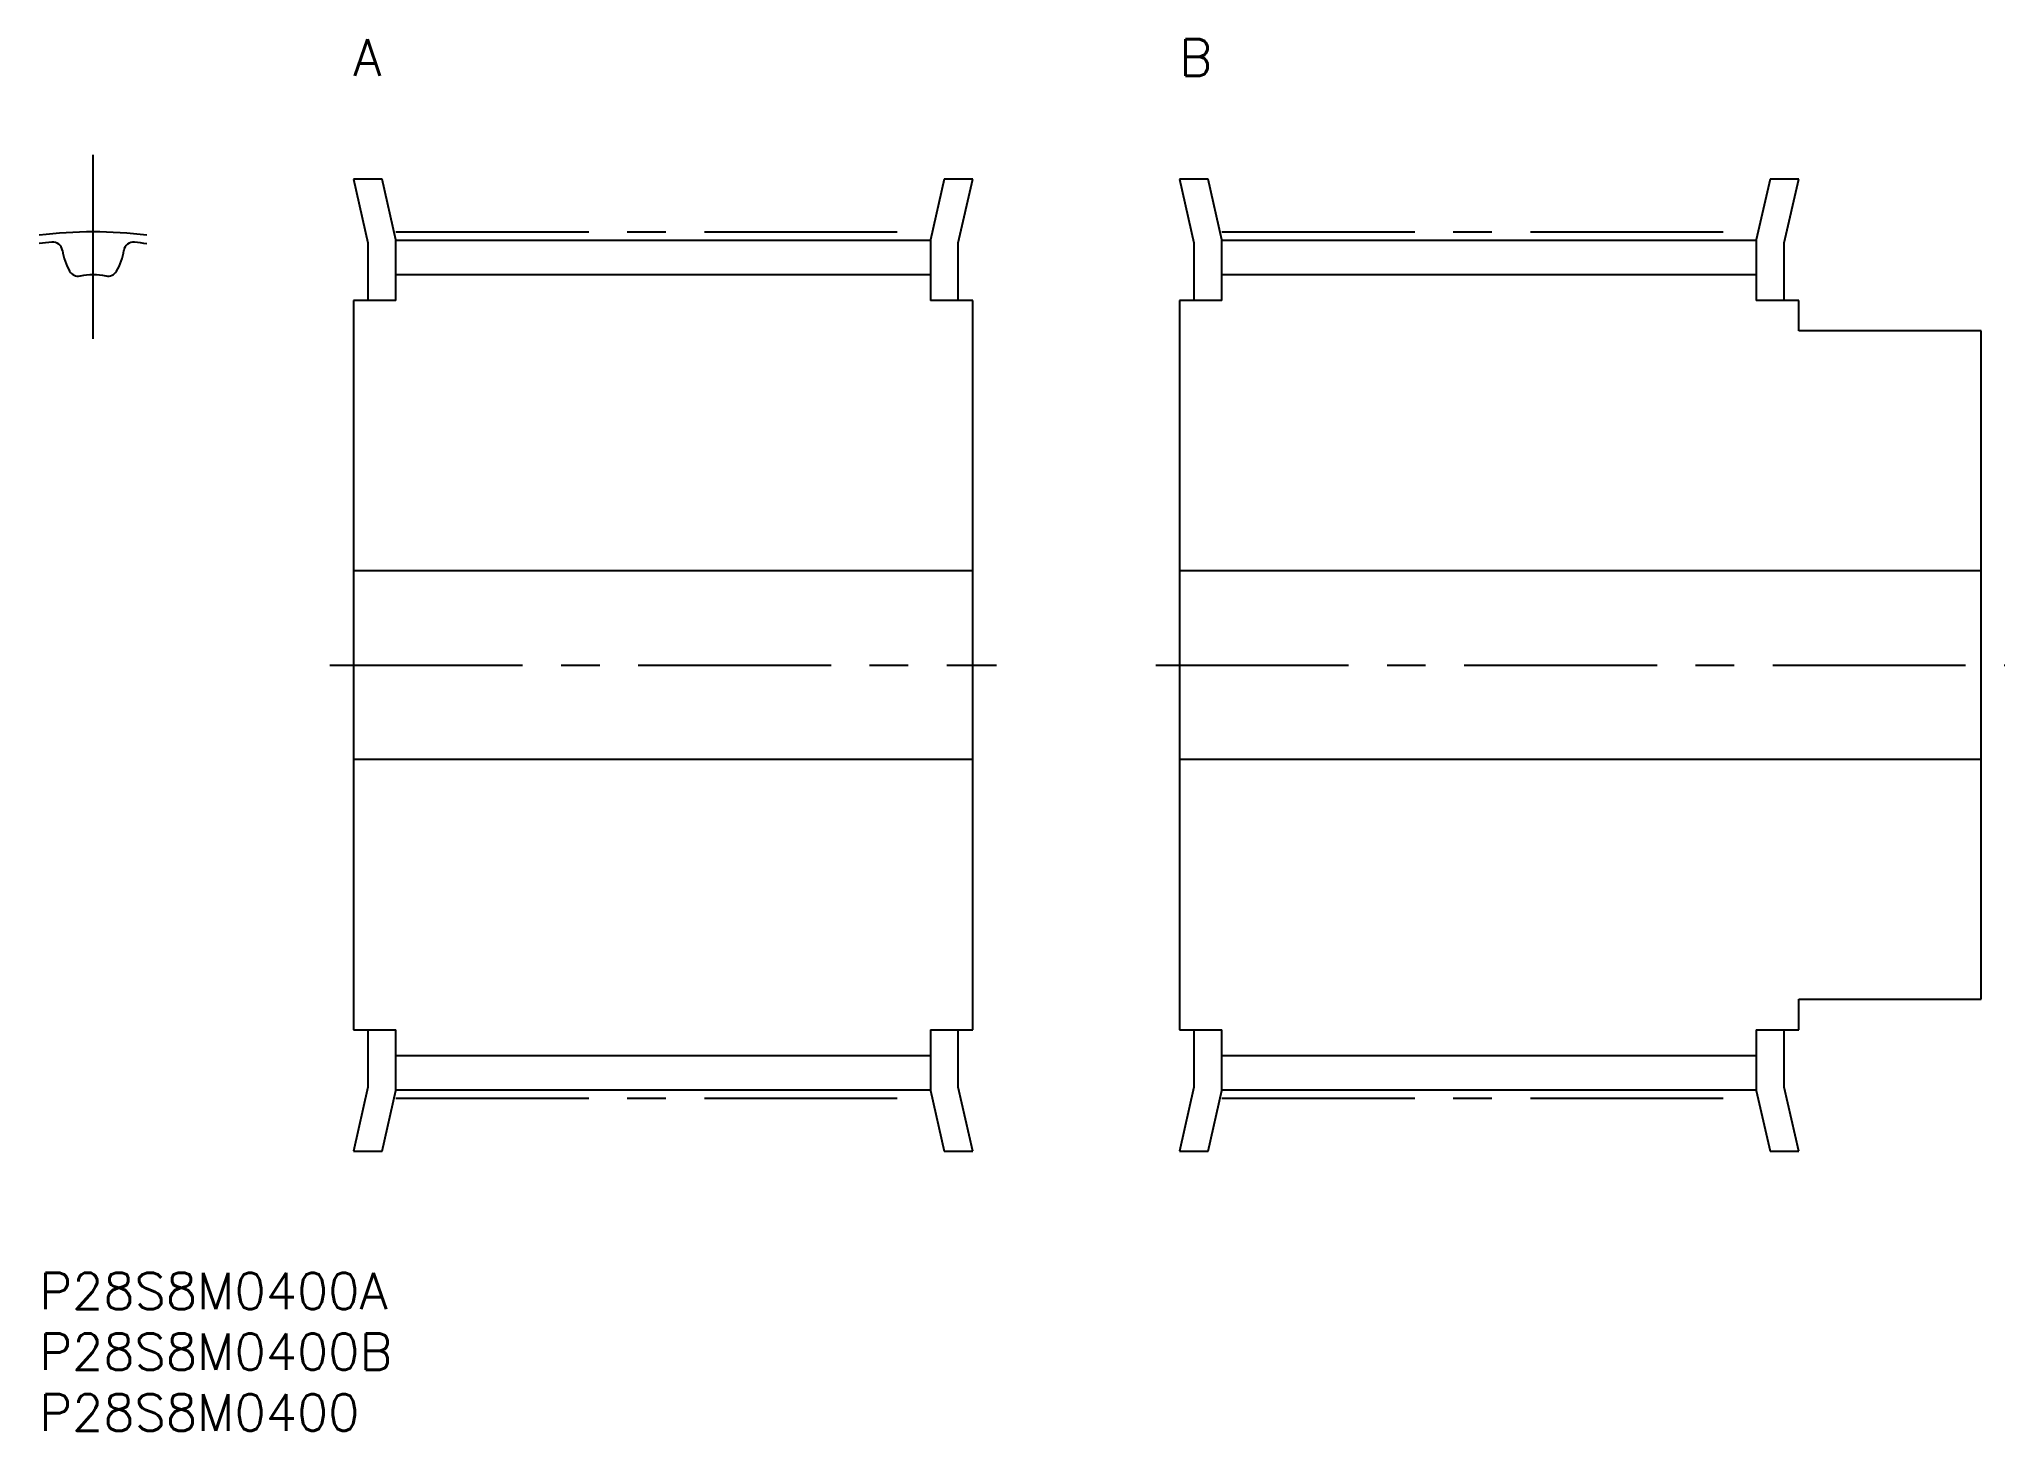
# Model space of a CAD drawing. Extents: x 0 to 162, y -13 to 102.
import ezdxf

# ---------------------------------------------------------------- set-up
doc = ezdxf.new("R2010")
doc.units = 0
doc.header["$LTSCALE"] = 0.5
doc.linetypes.add('CENTER', pattern=[50.8, 31.75, -6.35, 6.35, -6.35])
for name, color, linetype in [('MSM_CENTER', 1, 'CENTER'), ('MSM_CONTINUOUS', 7, 'CONTINUOUS'), ('MSM_PART_NUMBER', 7, 'CONTINUOUS')]:
    doc.layers.add(name, color=color, linetype=linetype)
doc.styles.get("Standard").update_dxf_attribs({"font": 'txt.shx', "height": 3, "bigfont": 'bigfont.shx'})

# ---------------------------------------------------------------- blocks, each defined once
blk = doc.blocks.new('*U31')
at = {"layer": 'MSM_PART_NUMBER'}
blk.add_text('P28S8M0400A', height=3, dxfattribs=at).set_placement((0, -3))
blk = doc.blocks.new('*U32')
at = {"layer": 'MSM_PART_NUMBER'}
blk.add_text('P28S8M0400B', height=3, dxfattribs=at).set_placement((0, -8))
blk = doc.blocks.new('*U33')
at = {"layer": 'MSM_PART_NUMBER'}
blk.add_text('P28S8M0400', height=3, dxfattribs=at).set_placement((0, -13))
blk = doc.blocks.new('*U34')
at = {"layer": 'MSM_PART_NUMBER'}
blk.add_text('A', height=3, dxfattribs=at).set_placement((25.86, 98.5))
blk = doc.blocks.new('*U35')
at = {"layer": 'MSM_PART_NUMBER'}
blk.add_text('B', height=3, dxfattribs=at).set_placement((93.86, 98.5))

msp = doc.modelspace()

# ---------------------------------------------------------------- linework, layer by layer
at = {"layer": 'MSM_CENTER'}
for p, q in [((4.43, 76.85), (4.43, 92)), ((29.36, 85.65), (73.36, 85.65)), ((97.36, 85.65), (141.36, 85.65)), ((23.91, 50), (78.81, 50)), ((91.91, 50), (161.81, 50)), ((29.36, 14.35), (73.36, 14.35)), ((97.36, 14.35), (141.36, 14.35))]:
    msp.add_line(p, q, dxfattribs=at)
msp.add_arc((4.43, 50), 35.65, 82.864, 97.136, dxfattribs=at)
at = {"layer": 'MSM_CONTINUOUS'}
for p, q in [((28.22, 90), (25.86, 90)), ((25.86, 90), (27.06, 84.74)), ((29.36, 85), (28.22, 90)), ((74.5, 90), (73.36, 85)), ((76.86, 90), (74.5, 90)), ((75.66, 84.74), (76.86, 90)), ((96.22, 90), (93.86, 90)), ((93.86, 90), (95.06, 84.74)), ((97.36, 85), (96.22, 90)), ((142.5, 90), (141.36, 85)), ((144.86, 90), (142.5, 90)), ((143.66, 84.74), (144.86, 90)), ((27.06, 84.74), (27.06, 80)), ((29.36, 80), (29.36, 85)), ((29.36, 84.96), (73.36, 84.96)), ((73.36, 85), (73.36, 80)), ((75.66, 80), (75.66, 84.74)), ((95.06, 84.74), (95.06, 80)), ((97.36, 80), (97.36, 85)), ((97.36, 84.96), (141.36, 84.96)), ((141.36, 85), (141.36, 80)), ((143.66, 80), (143.66, 84.74)), ((73.36, 82.13), (29.36, 82.13)), ((141.36, 82.13), (97.36, 82.13)), ((25.86, 80), (25.86, 20)), ((29.36, 80), (25.86, 80)), ((76.86, 80), (73.36, 80)), ((76.86, 20), (76.86, 80)), ((93.86, 80), (93.86, 20)), ((97.36, 80), (93.86, 80)), ((144.86, 80), (141.36, 80)), ((144.86, 77.5), (144.86, 80)), ((159.86, 77.5), (144.86, 77.5)), ((159.86, 22.5), (159.86, 77.5)), ((76.86, 57.75), (25.86, 57.75)), ((159.86, 57.75), (93.86, 57.75)), ((25.86, 42.25), (76.86, 42.25)), ((93.86, 42.25), (159.86, 42.25)), ((144.86, 20), (144.86, 22.5)), ((144.86, 22.5), (159.86, 22.5)), ((25.86, 20), (29.36, 20)), ((27.06, 20), (27.06, 15.26)), ((29.36, 15), (29.36, 20)), ((73.36, 20), (73.36, 15)), ((73.36, 20), (76.86, 20)), ((75.66, 15.26), (75.66, 20)), ((93.86, 20), (97.36, 20)), ((95.06, 20), (95.06, 15.26)), ((97.36, 15), (97.36, 20)), ((141.36, 20), (141.36, 15)), ((141.36, 20), (144.86, 20)), ((143.66, 15.26), (143.66, 20)), ((29.36, 17.87), (73.36, 17.87)), ((97.36, 17.87), (141.36, 17.87)), ((27.06, 15.26), (25.86, 10)), ((28.22, 10), (29.36, 15)), ((29.36, 15.04), (73.36, 15.04)), ((73.36, 15), (74.5, 10)), ((76.86, 10), (75.66, 15.26)), ((95.06, 15.26), (93.86, 10)), ((96.22, 10), (97.36, 15)), ((97.36, 15.04), (141.36, 15.04)), ((141.36, 15), (142.5, 10)), ((144.86, 10), (143.66, 15.26)), ((25.86, 10), (28.22, 10)), ((74.5, 10), (76.86, 10)), ((93.86, 10), (96.22, 10)), ((142.5, 10), (144.86, 10))]:
    msp.add_line(p, q, dxfattribs=at)
for centre, radius, start, end in [((4.43, 50), 34.97, 95.5806, 97.2766), ((1.11, 84), 0.8, 9.2255, 95.5806), ((7.75, 84), 0.8, 84.4194, 170.7745), ((4.43, 50), 34.96, 82.7234, 84.4194), ((7.03, 84.96), 5.2, 189.2255, 209.3753), ((1.83, 84.96), 5.2, 330.6247, 350.7745), ((3.19, 82.81), 0.8, 209.3753, 281.8712), ((4.43, 76.93), 5.2, 78.1288, 101.8712), ((5.66, 82.81), 0.8, 258.1288, 330.6247)]:
    msp.add_arc(centre, radius, start, end, dxfattribs=at)

# ---------------------------------------------------------------- block references
for name in ['*U34', '*U35', '*U31', '*U32', '*U33']:
    msp.add_blockref(name, (0, 0), dxfattribs=at)

doc.saveas('drawing.dxf')
